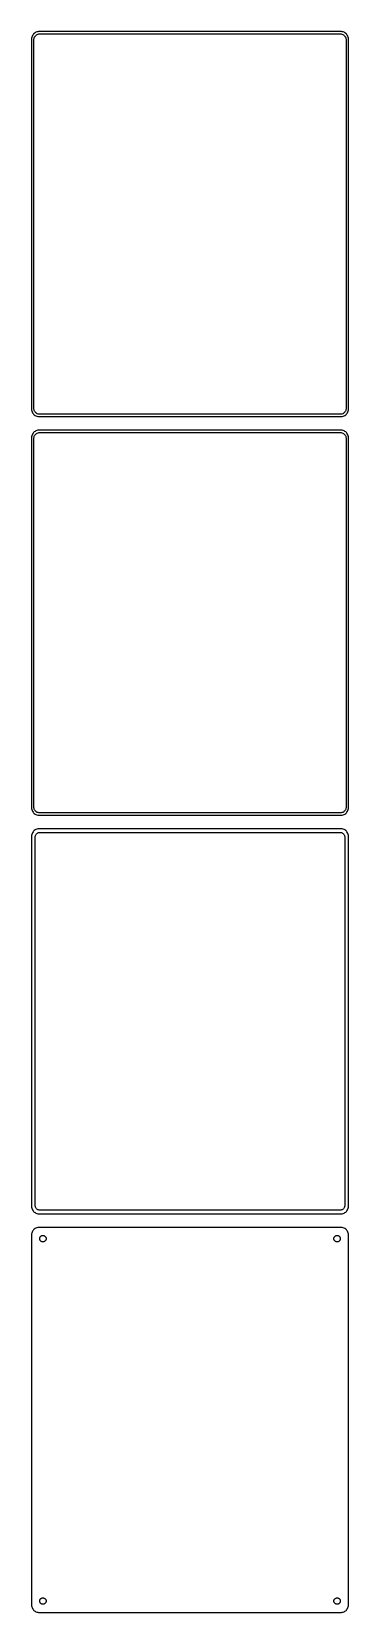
# Model space of a CAD drawing. Header units: metres. Extents: x -105 to 105, y 929 to 1975.
import ezdxf

# ---------------------------------------------------------------- set-up
doc = ezdxf.new("R2010")
doc.units = ezdxf.units.M

msp = doc.modelspace()

# ---------------------------------------------------------------- linework, layer by layer
for p, q in [((-104.961, 1971.13), (-105, 1970.5)), ((-105, 1970.5), (-105, 1725.5)), ((-104.843, 1971.74), (-104.961, 1971.13)), ((-104.649, 1972.34), (-104.843, 1971.74)), ((-104.382, 1972.91), (-104.649, 1972.34)), ((-104.045, 1973.44), (-104.382, 1972.91)), ((-103.645, 1973.92), (-104.045, 1973.44)), ((-103.187, 1974.35), (-103.645, 1973.92)), ((-103.5, 1970), (-103.468, 1970.5)), ((-103.5, 1726), (-103.5, 1970)), ((-103.468, 1970.5), (-103.374, 1970.99)), ((-103.374, 1970.99), (-103.219, 1971.47)), ((-103.219, 1971.47), (-103.005, 1971.93)), ((-102.679, 1974.72), (-103.187, 1974.35)), ((-103.005, 1971.93), (-102.736, 1972.35)), ((-102.736, 1972.35), (-102.416, 1972.74)), ((-102.129, 1975.02), (-102.679, 1974.72)), ((-102.416, 1972.74), (-102.05, 1973.08)), ((-101.545, 1975.26), (-102.129, 1975.02)), ((-102.05, 1973.08), (-101.643, 1973.38)), ((-101.643, 1973.38), (-101.203, 1973.62)), ((-100.937, 1975.41), (-101.545, 1975.26)), ((-101.203, 1973.62), (-100.736, 1973.8)), ((-100.314, 1975.49), (-100.937, 1975.41)), ((-100.736, 1973.8), (-100.25, 1973.93)), ((100.314, 1975.49), (-100.314, 1975.49)), ((-100.25, 1973.93), (-99.7512, 1973.99)), ((-99.7512, 1973.99), (99.7512, 1973.99)), ((99.7512, 1973.99), (100.25, 1973.93)), ((100.25, 1973.93), (100.736, 1973.8)), ((100.937, 1975.41), (100.314, 1975.49)), ((100.736, 1973.8), (101.203, 1973.62)), ((101.545, 1975.26), (100.937, 1975.41)), ((101.203, 1973.62), (101.643, 1973.38)), ((102.129, 1975.02), (101.545, 1975.26)), ((101.643, 1973.38), (102.05, 1973.08)), ((102.05, 1973.08), (102.416, 1972.74)), ((102.679, 1974.72), (102.129, 1975.02)), ((102.416, 1972.74), (102.736, 1972.35)), ((103.187, 1974.35), (102.679, 1974.72)), ((102.736, 1972.35), (103.005, 1971.93)), ((103.005, 1971.93), (103.219, 1971.47)), ((103.645, 1973.92), (103.187, 1974.35)), ((103.219, 1971.47), (103.374, 1970.99)), ((103.374, 1970.99), (103.468, 1970.5)), ((103.468, 1970.5), (103.5, 1970)), ((103.5, 1970), (103.5, 1726)), ((104.045, 1973.44), (103.645, 1973.92)), ((104.382, 1972.91), (104.045, 1973.44)), ((104.649, 1972.34), (104.382, 1972.91)), ((104.843, 1971.74), (104.649, 1972.34)), ((104.961, 1971.13), (104.843, 1971.74)), ((105, 1970.5), (104.961, 1971.13)), ((105, 1725.5), (105, 1970.5)), ((-105, 1725.5), (-104.961, 1724.87)), ((-104.961, 1724.87), (-104.843, 1724.26)), ((-104.843, 1724.26), (-104.649, 1723.66)), ((-104.649, 1723.66), (-104.382, 1723.09)), ((-104.382, 1723.09), (-104.045, 1722.56)), ((-104.045, 1722.56), (-103.645, 1722.08)), ((-103.645, 1722.08), (-103.187, 1721.65)), ((-103.468, 1725.5), (-103.5, 1726)), ((-103.374, 1725.01), (-103.468, 1725.5)), ((-103.219, 1724.53), (-103.374, 1725.01)), ((-103.005, 1724.07), (-103.219, 1724.53)), ((-103.187, 1721.65), (-102.679, 1721.28)), ((-102.736, 1723.65), (-103.005, 1724.07)), ((-102.416, 1723.26), (-102.736, 1723.65)), ((-102.679, 1721.28), (-102.129, 1720.98)), ((-102.05, 1722.92), (-102.416, 1723.26)), ((-102.129, 1720.98), (-101.545, 1720.74)), ((-101.643, 1722.62), (-102.05, 1722.92)), ((-101.203, 1722.38), (-101.643, 1722.62)), ((-101.545, 1720.74), (-100.937, 1720.59)), ((-100.736, 1722.2), (-101.203, 1722.38)), ((-100.937, 1720.59), (-100.314, 1720.51)), ((-100.25, 1722.07), (-100.736, 1722.2)), ((-100.314, 1720.51), (100.314, 1720.51)), ((-99.7512, 1722.01), (-100.25, 1722.07)), ((99.7512, 1722.01), (-99.7512, 1722.01)), ((100.25, 1722.07), (99.7512, 1722.01)), ((100.736, 1722.2), (100.25, 1722.07)), ((100.314, 1720.51), (100.937, 1720.59)), ((101.203, 1722.38), (100.736, 1722.2)), ((100.937, 1720.59), (101.545, 1720.74)), ((101.643, 1722.62), (101.203, 1722.38)), ((101.545, 1720.74), (102.129, 1720.98)), ((102.05, 1722.92), (101.643, 1722.62)), ((102.416, 1723.26), (102.05, 1722.92)), ((102.129, 1720.98), (102.679, 1721.28)), ((102.736, 1723.65), (102.416, 1723.26)), ((102.679, 1721.28), (103.187, 1721.65)), ((103.005, 1724.07), (102.736, 1723.65)), ((103.219, 1724.53), (103.005, 1724.07)), ((103.187, 1721.65), (103.645, 1722.08)), ((103.374, 1725.01), (103.219, 1724.53)), ((103.468, 1725.5), (103.374, 1725.01)), ((103.5, 1726), (103.468, 1725.5)), ((103.645, 1722.08), (104.045, 1722.56)), ((104.045, 1722.56), (104.382, 1723.09)), ((104.382, 1723.09), (104.649, 1723.66)), ((104.649, 1723.66), (104.843, 1724.26)), ((104.843, 1724.26), (104.961, 1724.87)), ((104.961, 1724.87), (105, 1725.5)), ((-104.961, 1707.13), (-105, 1706.5)), ((-104.843, 1707.74), (-104.961, 1707.13)), ((-104.649, 1708.34), (-104.843, 1707.74)), ((-104.382, 1708.91), (-104.649, 1708.34)), ((-104.045, 1709.44), (-104.382, 1708.91)), ((-103.645, 1709.92), (-104.045, 1709.44)), ((-103.187, 1710.35), (-103.645, 1709.92)), ((-103.468, 1706.5), (-103.374, 1706.99)), ((-103.374, 1706.99), (-103.219, 1707.47)), ((-103.219, 1707.47), (-103.005, 1707.93)), ((-102.679, 1710.72), (-103.187, 1710.35)), ((-103.005, 1707.93), (-102.736, 1708.35)), ((-102.736, 1708.35), (-102.416, 1708.74)), ((-102.129, 1711.02), (-102.679, 1710.72)), ((-102.416, 1708.74), (-102.05, 1709.08)), ((-101.545, 1711.26), (-102.129, 1711.02)), ((-102.05, 1709.08), (-101.643, 1709.38)), ((-101.643, 1709.38), (-101.203, 1709.62)), ((-100.937, 1711.41), (-101.545, 1711.26)), ((-101.203, 1709.62), (-100.736, 1709.8)), ((-100.314, 1711.49), (-100.937, 1711.41)), ((-100.736, 1709.8), (-100.25, 1709.93)), ((100.314, 1711.49), (-100.314, 1711.49)), ((-100.25, 1709.93), (-99.7512, 1709.99)), ((-99.7512, 1709.99), (99.7512, 1709.99)), ((99.7512, 1709.99), (100.25, 1709.93)), ((100.25, 1709.93), (100.736, 1709.8)), ((100.937, 1711.41), (100.314, 1711.49)), ((100.736, 1709.8), (101.203, 1709.62)), ((101.545, 1711.26), (100.937, 1711.41)), ((101.203, 1709.62), (101.643, 1709.38)), ((102.129, 1711.02), (101.545, 1711.26)), ((101.643, 1709.38), (102.05, 1709.08)), ((102.05, 1709.08), (102.416, 1708.74)), ((102.679, 1710.72), (102.129, 1711.02)), ((102.416, 1708.74), (102.736, 1708.35)), ((103.187, 1710.35), (102.679, 1710.72)), ((102.736, 1708.35), (103.005, 1707.93)), ((103.005, 1707.93), (103.219, 1707.47)), ((103.645, 1709.92), (103.187, 1710.35)), ((103.219, 1707.47), (103.374, 1706.99)), ((103.374, 1706.99), (103.468, 1706.5)), ((104.045, 1709.44), (103.645, 1709.92)), ((104.382, 1708.91), (104.045, 1709.44)), ((104.649, 1708.34), (104.382, 1708.91)), ((104.843, 1707.74), (104.649, 1708.34)), ((104.961, 1707.13), (104.843, 1707.74)), ((105, 1706.5), (104.961, 1707.13)), ((-105, 1706.5), (-105, 1461.5)), ((-103.5, 1706), (-103.468, 1706.5)), ((-103.5, 1462), (-103.5, 1706)), ((103.468, 1706.5), (103.5, 1706)), ((103.5, 1706), (103.5, 1462)), ((105, 1461.5), (105, 1706.5)), ((-105, 1461.5), (-104.961, 1460.87)), ((-104.961, 1460.87), (-104.843, 1460.26)), ((-104.843, 1460.26), (-104.649, 1459.66)), ((-104.649, 1459.66), (-104.382, 1459.09)), ((-104.382, 1459.09), (-104.045, 1458.56)), ((-104.045, 1458.56), (-103.645, 1458.08)), ((-103.645, 1458.08), (-103.187, 1457.65)), ((-103.468, 1461.5), (-103.5, 1462)), ((-103.374, 1461.01), (-103.468, 1461.5)), ((-103.219, 1460.53), (-103.374, 1461.01)), ((-103.005, 1460.07), (-103.219, 1460.53)), ((-103.187, 1457.65), (-102.679, 1457.28)), ((-102.736, 1459.65), (-103.005, 1460.07)), ((-102.416, 1459.26), (-102.736, 1459.65)), ((-102.679, 1457.28), (-102.129, 1456.98)), ((-102.05, 1458.92), (-102.416, 1459.26)), ((-102.129, 1456.98), (-101.545, 1456.74)), ((-101.643, 1458.62), (-102.05, 1458.92)), ((-101.203, 1458.38), (-101.643, 1458.62)), ((-101.545, 1456.74), (-100.937, 1456.59)), ((-100.736, 1458.2), (-101.203, 1458.38)), ((-100.937, 1456.59), (-100.314, 1456.51)), ((-100.25, 1458.07), (-100.736, 1458.2)), ((-100.314, 1456.51), (100.314, 1456.51)), ((-99.7512, 1458.01), (-100.25, 1458.07)), ((99.7512, 1458.01), (-99.7512, 1458.01)), ((100.25, 1458.07), (99.7512, 1458.01)), ((100.736, 1458.2), (100.25, 1458.07)), ((100.314, 1456.51), (100.937, 1456.59)), ((101.203, 1458.38), (100.736, 1458.2)), ((100.937, 1456.59), (101.545, 1456.74)), ((101.643, 1458.62), (101.203, 1458.38)), ((101.545, 1456.74), (102.129, 1456.98)), ((102.05, 1458.92), (101.643, 1458.62)), ((102.416, 1459.26), (102.05, 1458.92)), ((102.129, 1456.98), (102.679, 1457.28)), ((102.736, 1459.65), (102.416, 1459.26)), ((102.679, 1457.28), (103.187, 1457.65)), ((103.005, 1460.07), (102.736, 1459.65)), ((103.219, 1460.53), (103.005, 1460.07)), ((103.187, 1457.65), (103.645, 1458.08)), ((103.374, 1461.01), (103.219, 1460.53)), ((103.468, 1461.5), (103.374, 1461.01)), ((103.5, 1462), (103.468, 1461.5)), ((103.645, 1458.08), (104.045, 1458.56)), ((104.045, 1458.56), (104.382, 1459.09)), ((104.382, 1459.09), (104.649, 1459.66)), ((104.649, 1459.66), (104.843, 1460.26)), ((104.843, 1460.26), (104.961, 1460.87)), ((104.961, 1460.87), (105, 1461.5)), ((-104.382, 1444.91), (-104.649, 1444.34)), ((-104.045, 1445.44), (-104.382, 1444.91)), ((-103.645, 1445.92), (-104.045, 1445.44)), ((-103.187, 1446.35), (-103.645, 1445.92)), ((-102.679, 1446.72), (-103.187, 1446.35)), ((-102.129, 1447.02), (-102.679, 1446.72)), ((-101.545, 1447.26), (-102.129, 1447.02)), ((-100.937, 1447.41), (-101.545, 1447.26)), ((-100.314, 1447.49), (-100.937, 1447.41)), ((-100.825, 1444.82), (-100.462, 1444.96)), ((-100.462, 1444.96), (-100.083, 1445.06)), ((100.314, 1447.49), (-100.314, 1447.49)), ((-100.083, 1445.06), (-99.6955, 1445.11)), ((-99.6955, 1445.11), (99.6955, 1445.11)), ((99.6955, 1445.11), (100.083, 1445.06)), ((100.083, 1445.06), (100.462, 1444.96)), ((100.937, 1447.41), (100.314, 1447.49)), ((100.462, 1444.96), (100.825, 1444.82)), ((101.545, 1447.26), (100.937, 1447.41)), ((102.129, 1447.02), (101.545, 1447.26)), ((102.679, 1446.72), (102.129, 1447.02)), ((103.187, 1446.35), (102.679, 1446.72)), ((103.645, 1445.92), (103.187, 1446.35)), ((104.045, 1445.44), (103.645, 1445.92)), ((104.382, 1444.91), (104.045, 1445.44)), ((104.649, 1444.34), (104.382, 1444.91)), ((-104.961, 1443.13), (-105, 1442.5)), ((-105, 1442.5), (-105, 1197.5)), ((-104.843, 1443.74), (-104.961, 1443.13)), ((-104.649, 1444.34), (-104.843, 1443.74)), ((-102.613, 1442), (-102.588, 1442.39)), ((-102.613, 1198), (-102.613, 1442)), ((-102.588, 1442.39), (-102.515, 1442.77)), ((-102.515, 1442.77), (-102.394, 1443.15)), ((-102.394, 1443.15), (-102.228, 1443.5)), ((-102.228, 1443.5), (-102.018, 1443.83)), ((-102.018, 1443.83), (-101.769, 1444.13)), ((-101.769, 1444.13), (-101.484, 1444.4)), ((-101.484, 1444.4), (-101.168, 1444.63)), ((-101.168, 1444.63), (-100.825, 1444.82)), ((100.825, 1444.82), (101.168, 1444.63)), ((101.168, 1444.63), (101.484, 1444.4)), ((101.484, 1444.4), (101.769, 1444.13)), ((101.769, 1444.13), (102.018, 1443.83)), ((102.018, 1443.83), (102.228, 1443.5)), ((102.228, 1443.5), (102.394, 1443.15)), ((102.394, 1443.15), (102.515, 1442.77)), ((102.515, 1442.77), (102.588, 1442.39)), ((102.588, 1442.39), (102.613, 1442)), ((102.613, 1442), (102.613, 1198)), ((104.843, 1443.74), (104.649, 1444.34)), ((104.961, 1443.13), (104.843, 1443.74)), ((105, 1442.5), (104.961, 1443.13)), ((105, 1197.5), (105, 1442.5)), ((-105, 1197.5), (-104.961, 1196.87)), ((-104.961, 1196.87), (-104.843, 1196.26)), ((-104.843, 1196.26), (-104.649, 1195.66)), ((-104.649, 1195.66), (-104.382, 1195.09)), ((-104.382, 1195.09), (-104.045, 1194.56)), ((-104.045, 1194.56), (-103.645, 1194.08)), ((-103.645, 1194.08), (-103.187, 1193.65)), ((-103.187, 1193.65), (-102.679, 1193.28)), ((-102.588, 1197.61), (-102.613, 1198)), ((-102.515, 1197.23), (-102.588, 1197.61)), ((-102.394, 1196.85), (-102.515, 1197.23)), ((-102.228, 1196.5), (-102.394, 1196.85)), ((-102.018, 1196.17), (-102.228, 1196.5)), ((-101.769, 1195.87), (-102.018, 1196.17)), ((-101.484, 1195.6), (-101.769, 1195.87)), ((-101.168, 1195.37), (-101.484, 1195.6)), ((-100.825, 1195.18), (-101.168, 1195.37)), ((-100.462, 1195.04), (-100.825, 1195.18)), ((-100.083, 1194.94), (-100.462, 1195.04)), ((-99.6955, 1194.89), (-100.083, 1194.94)), ((99.6955, 1194.89), (-99.6955, 1194.89)), ((100.083, 1194.94), (99.6955, 1194.89)), ((100.462, 1195.04), (100.083, 1194.94)), ((100.825, 1195.18), (100.462, 1195.04)), ((101.168, 1195.37), (100.825, 1195.18)), ((101.484, 1195.6), (101.168, 1195.37)), ((101.769, 1195.87), (101.484, 1195.6)), ((102.018, 1196.17), (101.769, 1195.87)), ((102.228, 1196.5), (102.018, 1196.17)), ((102.394, 1196.85), (102.228, 1196.5)), ((102.515, 1197.23), (102.394, 1196.85)), ((102.588, 1197.61), (102.515, 1197.23)), ((102.613, 1198), (102.588, 1197.61)), ((102.679, 1193.28), (103.187, 1193.65)), ((103.187, 1193.65), (103.645, 1194.08)), ((103.645, 1194.08), (104.045, 1194.56)), ((104.045, 1194.56), (104.382, 1195.09)), ((104.382, 1195.09), (104.649, 1195.66)), ((104.649, 1195.66), (104.843, 1196.26)), ((104.843, 1196.26), (104.961, 1196.87)), ((104.961, 1196.87), (105, 1197.5)), ((-102.679, 1193.28), (-102.129, 1192.98)), ((-102.129, 1192.98), (-101.545, 1192.74)), ((-101.545, 1183.26), (-102.129, 1183.02)), ((-101.545, 1192.74), (-100.937, 1192.59)), ((-100.937, 1183.41), (-101.545, 1183.26)), ((-100.937, 1192.59), (-100.314, 1192.51)), ((-100.314, 1183.49), (-100.937, 1183.41)), ((-100.314, 1192.51), (100.314, 1192.51)), ((100.314, 1183.49), (-100.314, 1183.49)), ((100.314, 1192.51), (100.937, 1192.59)), ((100.937, 1183.41), (100.314, 1183.49)), ((100.937, 1192.59), (101.545, 1192.74)), ((101.545, 1183.26), (100.937, 1183.41)), ((101.545, 1192.74), (102.129, 1192.98)), ((102.129, 1183.02), (101.545, 1183.26)), ((102.129, 1192.98), (102.679, 1193.28)), ((-104.961, 1179.13), (-105, 1178.5)), ((-105, 1178.5), (-105, 933.5)), ((-104.843, 1179.74), (-104.961, 1179.13)), ((-104.649, 1180.34), (-104.843, 1179.74)), ((-104.382, 1180.91), (-104.649, 1180.34)), ((-104.045, 1181.44), (-104.382, 1180.91)), ((-103.645, 1181.92), (-104.045, 1181.44)), ((-103.187, 1182.35), (-103.645, 1181.92)), ((-102.679, 1182.72), (-103.187, 1182.35)), ((-102.129, 1183.02), (-102.679, 1182.72)), ((-99.6353, 1176), (-99.6185, 1176.27)), ((-99.6185, 1175.73), (-99.6353, 1176)), ((-99.6185, 1176.27), (-99.5682, 1176.53)), ((-99.5682, 1175.47), (-99.6185, 1175.73)), ((-99.5682, 1176.53), (-99.4853, 1176.79)), ((-99.4853, 1175.21), (-99.5682, 1175.47)), ((-99.4853, 1176.79), (-99.3712, 1177.03)), ((-99.3712, 1174.97), (-99.4853, 1175.21)), ((-99.3712, 1177.03), (-99.2275, 1177.26)), ((-99.2275, 1174.74), (-99.3712, 1174.97)), ((-99.2275, 1177.26), (-99.0566, 1177.46)), ((-99.0566, 1174.54), (-99.2275, 1174.74)), ((-99.0566, 1177.46), (-98.8611, 1177.65)), ((-98.8611, 1174.35), (-99.0566, 1174.54)), ((-98.8611, 1177.65), (-98.6441, 1177.8)), ((-98.6441, 1174.2), (-98.8611, 1174.35)), ((-98.6441, 1177.8), (-98.4092, 1177.93)), ((-98.4092, 1174.07), (-98.6441, 1174.2)), ((-98.4092, 1177.93), (-98.1598, 1178.03)), ((-98.1598, 1173.97), (-98.4092, 1174.07)), ((-98.1598, 1178.03), (-97.9001, 1178.1)), ((-97.9001, 1173.9), (-98.1598, 1173.97)), ((-97.9001, 1178.1), (-97.6341, 1178.13)), ((-97.6341, 1173.87), (-97.9001, 1173.9)), ((-97.6341, 1178.13), (-97.3659, 1178.13)), ((-97.3659, 1173.87), (-97.6341, 1173.87)), ((-97.3659, 1178.13), (-97.0999, 1178.1)), ((-97.0999, 1173.9), (-97.3659, 1173.87)), ((-97.0999, 1178.1), (-96.8401, 1178.03)), ((-96.8401, 1173.97), (-97.0999, 1173.9)), ((-96.8401, 1178.03), (-96.5908, 1177.93)), ((-96.5908, 1174.07), (-96.8401, 1173.97)), ((-96.5908, 1177.93), (-96.3559, 1177.8)), ((-96.3559, 1174.2), (-96.5908, 1174.07)), ((-96.3559, 1177.8), (-96.1389, 1177.65)), ((-96.1389, 1174.35), (-96.3559, 1174.2)), ((-96.1389, 1177.65), (-95.9434, 1177.46)), ((-95.9434, 1174.54), (-96.1389, 1174.35)), ((-95.9434, 1177.46), (-95.7725, 1177.26)), ((-95.7725, 1174.74), (-95.9434, 1174.54)), ((-95.7725, 1177.26), (-95.6288, 1177.03)), ((-95.6288, 1174.97), (-95.7725, 1174.74)), ((-95.6288, 1177.03), (-95.5146, 1176.79)), ((-95.5146, 1175.21), (-95.6288, 1174.97)), ((-95.5146, 1176.79), (-95.4318, 1176.53)), ((-95.4318, 1175.47), (-95.5146, 1175.21)), ((-95.4318, 1176.53), (-95.3815, 1176.27)), ((-95.3815, 1175.73), (-95.4318, 1175.47)), ((-95.3815, 1176.27), (-95.3647, 1176)), ((-95.3647, 1176), (-95.3815, 1175.73)), ((95.3647, 1176), (95.3815, 1176.27)), ((95.3815, 1175.73), (95.3647, 1176)), ((95.3815, 1176.27), (95.4318, 1176.53)), ((95.4318, 1175.47), (95.3815, 1175.73)), ((95.4318, 1176.53), (95.5146, 1176.79)), ((95.5146, 1175.21), (95.4318, 1175.47)), ((95.5146, 1176.79), (95.6288, 1177.03)), ((95.6288, 1174.97), (95.5146, 1175.21)), ((95.6288, 1177.03), (95.7725, 1177.26)), ((95.7725, 1174.74), (95.6288, 1174.97)), ((95.7725, 1177.26), (95.9434, 1177.46)), ((95.9434, 1174.54), (95.7725, 1174.74)), ((95.9434, 1177.46), (96.1389, 1177.65)), ((96.1389, 1174.35), (95.9434, 1174.54)), ((96.1389, 1177.65), (96.3559, 1177.8)), ((96.3559, 1174.2), (96.1389, 1174.35)), ((96.3559, 1177.8), (96.5908, 1177.93)), ((96.5908, 1174.07), (96.3559, 1174.2)), ((96.5908, 1177.93), (96.8401, 1178.03)), ((96.8401, 1173.97), (96.5908, 1174.07)), ((96.8401, 1178.03), (97.0999, 1178.1)), ((97.0999, 1173.9), (96.8401, 1173.97)), ((97.0999, 1178.1), (97.3659, 1178.13)), ((97.3659, 1173.87), (97.0999, 1173.9)), ((97.3659, 1178.13), (97.6341, 1178.13)), ((97.6341, 1173.87), (97.3659, 1173.87)), ((97.6341, 1178.13), (97.9001, 1178.1)), ((97.9001, 1173.9), (97.6341, 1173.87)), ((97.9001, 1178.1), (98.1598, 1178.03)), ((98.1598, 1173.97), (97.9001, 1173.9)), ((98.1598, 1178.03), (98.4092, 1177.93)), ((98.4092, 1174.07), (98.1598, 1173.97)), ((98.4092, 1177.93), (98.6441, 1177.8)), ((98.6441, 1174.2), (98.4092, 1174.07)), ((98.6441, 1177.8), (98.8611, 1177.65)), ((98.8611, 1174.35), (98.6441, 1174.2)), ((98.8611, 1177.65), (99.0566, 1177.46)), ((99.0566, 1174.54), (98.8611, 1174.35)), ((99.0566, 1177.46), (99.2275, 1177.26)), ((99.2275, 1174.74), (99.0566, 1174.54)), ((99.2275, 1177.26), (99.3712, 1177.03)), ((99.3712, 1174.97), (99.2275, 1174.74)), ((99.3712, 1177.03), (99.4853, 1176.79)), ((99.4853, 1175.21), (99.3712, 1174.97)), ((99.4853, 1176.79), (99.5682, 1176.53)), ((99.5682, 1175.47), (99.4853, 1175.21)), ((99.5682, 1176.53), (99.6185, 1176.27)), ((99.6185, 1175.73), (99.5682, 1175.47)), ((99.6185, 1176.27), (99.6353, 1176)), ((99.6353, 1176), (99.6185, 1175.73)), ((102.679, 1182.72), (102.129, 1183.02)), ((103.187, 1182.35), (102.679, 1182.72)), ((103.645, 1181.92), (103.187, 1182.35)), ((104.045, 1181.44), (103.645, 1181.92)), ((104.382, 1180.91), (104.045, 1181.44)), ((104.649, 1180.34), (104.382, 1180.91)), ((104.843, 1179.74), (104.649, 1180.34)), ((104.961, 1179.13), (104.843, 1179.74)), ((105, 1178.5), (104.961, 1179.13)), ((105, 933.5), (105, 1178.5)), ((-105, 933.5), (-104.961, 932.873)), ((-104.961, 932.873), (-104.843, 932.257)), ((-104.843, 932.257), (-104.649, 931.659)), ((-99.6353, 936), (-99.6185, 936.268)), ((-99.6185, 935.732), (-99.6353, 936)), ((-99.6185, 936.268), (-99.5682, 936.531)), ((-99.5682, 935.469), (-99.6185, 935.732)), ((-99.5682, 936.531), (-99.4853, 936.786)), ((-99.4853, 935.214), (-99.5682, 935.469)), ((-99.4853, 936.786), (-99.3712, 937.029)), ((-99.3712, 934.971), (-99.4853, 935.214)), ((-99.3712, 937.029), (-99.2275, 937.255)), ((-99.2275, 934.745), (-99.3712, 934.971)), ((-99.2275, 937.255), (-99.0566, 937.462)), ((-99.0566, 934.538), (-99.2275, 934.745)), ((-99.0566, 937.462), (-98.8611, 937.645)), ((-98.8611, 934.355), (-99.0566, 934.538)), ((-98.8611, 937.645), (-98.6441, 937.803)), ((-98.6441, 934.197), (-98.8611, 934.355)), ((-98.6441, 937.803), (-98.4092, 937.932)), ((-98.4092, 934.068), (-98.6441, 934.197)), ((-98.4092, 937.932), (-98.1598, 938.031)), ((-98.1598, 933.969), (-98.4092, 934.068)), ((-98.1598, 938.031), (-97.9001, 938.097)), ((-97.9001, 933.903), (-98.1598, 933.969)), ((-97.9001, 938.097), (-97.6341, 938.131)), ((-97.6341, 933.869), (-97.9001, 933.903)), ((-97.6341, 938.131), (-97.3659, 938.131)), ((-97.3659, 933.869), (-97.6341, 933.869)), ((-97.3659, 938.131), (-97.0999, 938.097)), ((-97.0999, 933.903), (-97.3659, 933.869)), ((-97.0999, 938.097), (-96.8401, 938.031)), ((-96.8401, 933.969), (-97.0999, 933.903)), ((-96.8401, 938.031), (-96.5908, 937.932)), ((-96.5908, 934.068), (-96.8401, 933.969)), ((-96.5908, 937.932), (-96.3559, 937.803)), ((-96.3559, 934.197), (-96.5908, 934.068)), ((-96.3559, 937.803), (-96.1389, 937.645)), ((-96.1389, 934.355), (-96.3559, 934.197)), ((-96.1389, 937.645), (-95.9434, 937.462)), ((-95.9434, 934.538), (-96.1389, 934.355)), ((-95.9434, 937.462), (-95.7725, 937.255)), ((-95.7725, 934.745), (-95.9434, 934.538)), ((-95.7725, 937.255), (-95.6288, 937.029)), ((-95.6288, 934.971), (-95.7725, 934.745)), ((-95.6288, 937.029), (-95.5146, 936.786)), ((-95.5146, 935.214), (-95.6288, 934.971)), ((-95.5146, 936.786), (-95.4318, 936.531)), ((-95.4318, 935.469), (-95.5146, 935.214)), ((-95.4318, 936.531), (-95.3815, 936.268)), ((-95.3815, 935.732), (-95.4318, 935.469)), ((-95.3815, 936.268), (-95.3647, 936)), ((-95.3647, 936), (-95.3815, 935.732)), ((95.3647, 936), (95.3815, 936.268)), ((95.3815, 935.732), (95.3647, 936)), ((95.3815, 936.268), (95.4318, 936.531)), ((95.4318, 935.469), (95.3815, 935.732)), ((95.4318, 936.531), (95.5146, 936.786)), ((95.5146, 935.214), (95.4318, 935.469)), ((95.5146, 936.786), (95.6288, 937.029)), ((95.6288, 934.971), (95.5146, 935.214)), ((95.6288, 937.029), (95.7725, 937.255)), ((95.7725, 934.745), (95.6288, 934.971)), ((95.7725, 937.255), (95.9434, 937.462)), ((95.9434, 934.538), (95.7725, 934.745)), ((95.9434, 937.462), (96.1389, 937.645)), ((96.1389, 934.355), (95.9434, 934.538)), ((96.1389, 937.645), (96.3559, 937.803)), ((96.3559, 934.197), (96.1389, 934.355)), ((96.3559, 937.803), (96.5908, 937.932)), ((96.5908, 934.068), (96.3559, 934.197)), ((96.5908, 937.932), (96.8401, 938.031)), ((96.8401, 933.969), (96.5908, 934.068)), ((96.8401, 938.031), (97.0999, 938.097)), ((97.0999, 933.903), (96.8401, 933.969)), ((97.0999, 938.097), (97.3659, 938.131)), ((97.3659, 933.869), (97.0999, 933.903)), ((97.3659, 938.131), (97.6341, 938.131)), ((97.6341, 933.869), (97.3659, 933.869)), ((97.6341, 938.131), (97.9001, 938.097)), ((97.9001, 933.903), (97.6341, 933.869)), ((97.9001, 938.097), (98.1598, 938.031)), ((98.1598, 933.969), (97.9001, 933.903)), ((98.1598, 938.031), (98.4092, 937.932)), ((98.4092, 934.068), (98.1598, 933.969)), ((98.4092, 937.932), (98.6441, 937.803)), ((98.6441, 934.197), (98.4092, 934.068)), ((98.6441, 937.803), (98.8611, 937.645)), ((98.8611, 934.355), (98.6441, 934.197)), ((98.8611, 937.645), (99.0566, 937.462)), ((99.0566, 934.538), (98.8611, 934.355)), ((99.0566, 937.462), (99.2275, 937.255)), ((99.2275, 934.745), (99.0566, 934.538)), ((99.2275, 937.255), (99.3712, 937.029)), ((99.3712, 934.971), (99.2275, 934.745)), ((99.3712, 937.029), (99.4853, 936.786)), ((99.4853, 935.214), (99.3712, 934.971)), ((99.4853, 936.786), (99.5682, 936.531)), ((99.5682, 935.469), (99.4853, 935.214)), ((99.5682, 936.531), (99.6185, 936.268)), ((99.6185, 935.732), (99.5682, 935.469)), ((99.6185, 936.268), (99.6353, 936)), ((99.6353, 936), (99.6185, 935.732)), ((104.649, 931.659), (104.843, 932.257)), ((104.843, 932.257), (104.961, 932.873)), ((104.961, 932.873), (105, 933.5)), ((-104.649, 931.659), (-104.382, 931.091)), ((-104.382, 931.091), (-104.045, 930.561)), ((-104.045, 930.561), (-103.645, 930.077)), ((-103.645, 930.077), (-103.187, 929.647)), ((-103.187, 929.647), (-102.679, 929.278)), ((-102.679, 929.278), (-102.129, 928.976)), ((-102.129, 928.976), (-101.545, 928.745)), ((-101.545, 928.745), (-100.937, 928.589)), ((-100.937, 928.589), (-100.314, 928.51)), ((-100.314, 928.51), (100.314, 928.51)), ((100.314, 928.51), (100.937, 928.589)), ((100.937, 928.589), (101.545, 928.745)), ((101.545, 928.745), (102.129, 928.976)), ((102.129, 928.976), (102.679, 929.278)), ((102.679, 929.278), (103.187, 929.647)), ((103.187, 929.647), (103.645, 930.077)), ((103.645, 930.077), (104.045, 930.561)), ((104.045, 930.561), (104.382, 931.091)), ((104.382, 931.091), (104.649, 931.659))]:
    msp.add_line(p, q)

doc.saveas('drawing.dxf')
